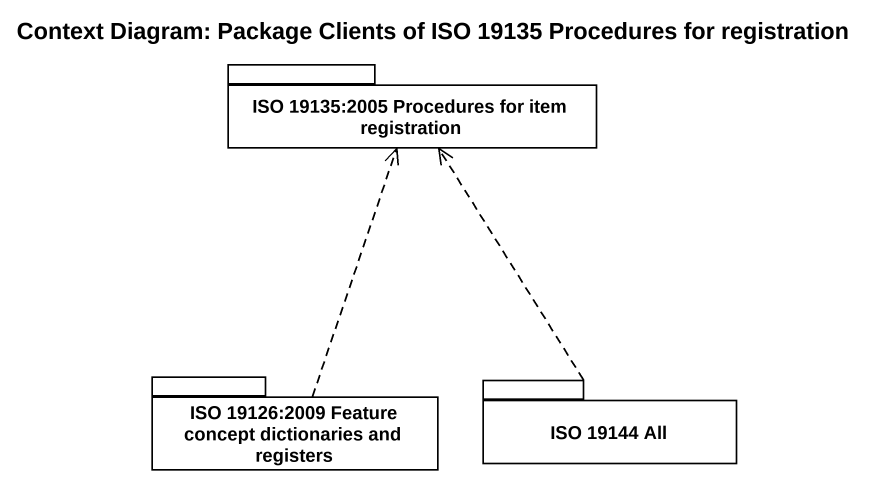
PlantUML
@startuml
title Context Diagram: Package Clients of ISO 19135 Procedures for registration
package "ISO 19135:2005 Procedures for item registration" as ISO_19135_2005_Procedures {
}
package "ISO 19126:2009 Feature concept dictionaries and registers" as ISO_19126_2009_Feature {
}
package "ISO 19144 All" as ISO_19144_All {
}
ISO_19126_2009_Feature .up.> ISO_19135_2005_Procedures
ISO_19144_All .up.> ISO_19135_2005_Procedures
@enduml
